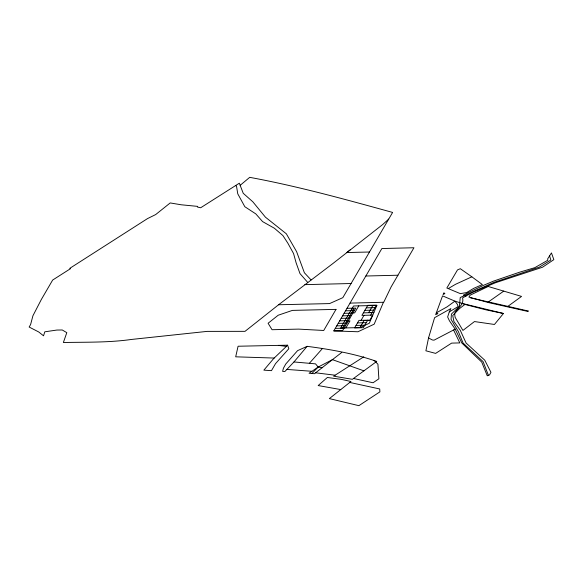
<?xml version="1.0" encoding="UTF-8"?>
<svg xmlns="http://www.w3.org/2000/svg" width="583" height="583" viewBox="0 0 583 583"><rect width="100%" height="100%" fill="white"/><g stroke="black" fill="none" stroke-linecap="round" stroke-linejoin="round"><path stroke-width="0.87" d="M503.45 313.486L486.229 309.901L464.928 304.435L459.44 308.626L452.736 315.527L453.917 321.524L460.264 330.284L466.094 343.023L484.757 360.199L490.944 372.326L489.501 374.964L487.257 375.78L481.747 362.116L461.86 343.044L455.206 329.14L449.42 320.796L447.635 316.984L449.274 311.927L458.107 306.578L457.429 304.413L454.915 301.127L447.088 306.847L436.31 312.86L437.862 313.618L435.639 314.689L442.555 295.865L454.915 301.127L462.159 303.415L503.45 313.486L494.442 324.469L474.475 321.561L462.924 330.43L455.097 317.269L454.623 313.472C456.926 307.875 464.44 305.266 462.589 297.862L472.747 292.331L495.514 282.719L542.496 267.24L553.85 259.639L551.452 252.92L547.648 258.91L547.831 260.229L534.815 267.663L519.89 272.101L493.612 281.086L483.431 285.357L463.39 295.064L466.057 296.055M449.274 311.927L450.899 308.553L434.597 317.677L428.541 337.936L425.889 350.798L435.632 353.393L451.636 343.11L459.834 342.913L453.574 329.993M383.432 302.271L374.169 324.184L357.947 331.763L333.804 330.896L381.88 248.54L413.945 247.746L391.084 286.982L383.738 302.264L350.048 303.102M342.819 327.996L353.925 308.954L351.782 309.005M345.887 327.923L349.989 320.89L346.921 320.971M358.778 305.856L354.683 312.867L351.6 312.94M361.066 320.337L364.003 315.323M359.915 327.58L364.025 320.555L370.54 320.395M372.814 305.514L368.718 312.524L373.922 312.401M367.742 320.176L363.34 327.704L354.573 327.916L358.968 320.388L369.841 320.125L372.777 315.104L361.905 315.374L367.771 305.332L376.538 305.12L370.671 315.155M307.117 346.331L297.57 350.653L285.75 364.032L283.411 368.252L282.624 371.371L284.898 371.517L293.978 361.948L307.117 346.331C330.561 349.414 354.362 353.589 376.727 361.416L352.387 379.314L333.607 376.173L363.785 356.811M309.362 363.304L322.516 348.445M311.934 373.492L318.18 367.042L332.441 359.653L341.798 352.409M286.406 346.389L287.594 345.187L288.818 348.743L275.526 363.646L271.467 370.664L263.866 370.139L273.689 358.53L286.406 346.389L278.331 345.384M388.744 219.062L382.674 224.557L332.653 263.713L278.587 304.756L245.013 331.341L207.154 331.384L131.445 339.452C108.846 342.673 86.102 342.061 63.372 342.505L66.805 332.66L62.25 329.985L56.85 330.051L44.796 331.814L43.528 335.815L38.74 331.982L29.15 327.041L30.586 324.6L32.918 315.782L41.371 299.429L52.652 280.059L70.572 268.625L69.785 268.34L147.492 218.61L155.661 214.58L170.207 202.942L181.189 204.779L197.688 206.389L197.571 207.111L200.683 207.752L239.336 183.193L243.235 193.301L252.847 201.82L265.425 217.167L286.34 233.798L296.623 251.688L304.377 272.749L311.038 279.906M240.196 185.292L249.721 177.334L250.224 177.436C298.256 186.334 345.515 199.444 392.607 212.431L342.826 297.665L329.584 303.583L278.587 304.756M350.368 249.706L346.776 252.548L369.491 252.009M340.764 389.575L318.172 385.56L327.354 377.485L341.449 379.387L350.959 381.508L329.359 398.604L358.888 405.666L379.897 391.863L379.715 388.97L349.778 382.441M322.21 367.72L318.18 367.042L309.056 373.251L314.448 373.703L332.441 359.653L363.938 370.854M508.114 306.192L521.545 296.412L488.168 286.479L470.146 295.173L468.914 297.111L488.073 302.482L527.695 311.402L528.438 311.052L470.466 297.84M488.459 301.87L503.785 291.092M448.407 288.49L455.593 284.271L471.851 276.816L482.338 284.555L473.644 288.396L466.589 292.579L460.33 293.628L446.848 288.009L457.495 269.914L460.315 268.705L471.851 276.816M455.206 329.14L434.029 340.173L432.302 339.955L428.541 337.936M365.847 276.014L397.941 275.22M304.836 284.642L351.09 283.52M347.002 308.312L355.776 308.101L342.578 330.685L333.804 330.896M366.299 307.846L375.073 307.627M345.537 310.819L354.311 310.608M364.834 310.353L373.608 310.141M344.072 313.326L352.839 313.115M363.369 312.86L372.143 312.648M342.607 315.84L351.374 315.629M341.135 318.347L349.909 318.136M339.67 320.854L348.445 320.643M338.206 323.368L346.98 323.157M357.503 322.902L366.277 322.683M336.741 325.875L345.508 325.664M356.038 325.409L364.812 325.197M335.269 328.382L344.043 328.171M287.594 345.187L238.075 346.236L235.692 356.818L274.185 358.057M286.887 369.418L311.92 371.298M293.978 361.948L315.52 363.858L318.18 367.042M315.622 372.807L335.123 375.204M353.509 378.484L373.069 382.761L378.877 378.812L377.922 364.207L374.053 360.403M462.159 303.415L464.928 304.435M307.729 282.434L299.997 273.602L296.142 262.889L293.555 253.532L287.805 243.104L282.908 235.576L274.367 228.23L262.605 221.613L255.799 213.888L244.831 206.717L237.755 193.804L236.581 186.589L235.802 185.438M488.423 375.357L483.067 361.598L463.091 343.074L458.376 331.589L451.06 319.382L451.424 314.055L459.404 306.352L460.235 297.527L493.794 282.434L539.341 267.152L550.848 260.025L549.507 255.631M376.873 305.419L369.331 323.244L360.054 327.58L340.654 328.047L353.553 305.98L376.873 305.419M443.955 292.994L443.044 294.575L444.88 293.584L443.955 292.994M336.012 309.384L323.733 330.474L298.634 329.111L272.05 329.716L268.1 323.252L278.193 315.228L292.404 310.389L336.012 309.384"/></g></svg>
